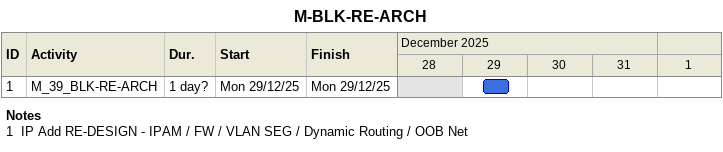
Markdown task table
M-BLK-RE-ARCH

| ID | Task | Duration | Start | Finish |
|---|---|---|---|---|
| 1 | M_39_BLK-RE-ARCH | 1d? | 2025-12-29 | 2025-12-29 |

Notes
- 1: IP Add RE-DESIGN - IPAM / FW / VLAN SEG / Dynamic Routing / OOB Net
